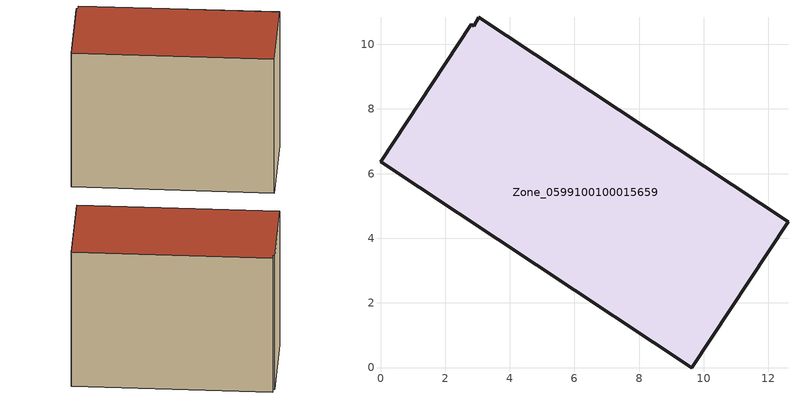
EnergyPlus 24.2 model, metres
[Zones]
Zone_0599100100015659
 floor ground (C_G): 2.89,10.57 3.04,10.83 12.61,4.51 9.63,0 0,6.36 2.81,10.62 z1.5
 wall outside (C_F): 9.63,0 12.61,4.51 3.04,10.83 2.89,10.57 2.81,10.62 0,6.36 9.63,0 z1.5:10.24
 roof outside (C_R): 3.04,10.83 2.89,10.57 2.81,10.62 0,6.36 9.63,0 12.61,4.51 z10.24
[BUILDING]
Pand.0599100100015659: North Axis=0; Terrain=City; Loads Convergence Tolerance Value=0.04; Temperature Convergence Tolerance Value=0.4; Solar Distribution=FullExterior; Maximum Number of Warmup Days=25; Minimum Number of Warmup Days=1
[Site:Location]
Rotterdam.The.Hague.AP_ZH_NLD Design_Conditions: Latitude=51.96; Longitude=4.45; Time Zone=1; Elevation=-4.5
[SITE:GROUNDTEMPERATURE:BUILDINGSURFACE]
18, 18, 18, 18, 18, 18, 18, 18, 18, 18, 18, 18
[MATERIAL] Thermal Absorptance=0.9; Solar Absorptance=0.7; Visible Absorptance=0.7
Name | Roughness | Thickness | Conductivity | Density | Specific Heat
G.TI.2015-2018 | MediumSmooth | 0.15 | 0.0428571 | 540 | 1210
F.TI.2015-2018 | Rough | 0.3 | 0.0666667 | 1920 | 840
R.TI.2015-2018 | MediumRough | 0.2 | 0.0333333 | 1500 | 1000
[CONSTRUCTION]
C_G: G.TI.2015-2018
C_F: F.TI.2015-2018
C_R: R.TI.2015-2018
[ZONE]
Zone_0599100100015659: Type=1; Multiplier=1; Ceiling Height=Autocalculate; Volume=Autocalculate; Floor Area=autocalculate; Part of Total Floor Area=Yes
[ZONEINFILTRATION:DESIGNFLOWRATE]
Infil_Zone_0599100100015659: Zone or ZoneList or Space or SpaceList=Zone_0599100100015659; Schedule=AlwaysOn; Design Flow Rate Calculation Method=Flow/Area; Flow Rate per Floor Area=0.0015; Constant Term Coefficient=1; Temperature Term Coefficient=0; Velocity Term Coefficient=0; Velocity Squared Term Coefficient=0
[HVACTEMPLATE:ZONE:IDEALLOADSAIRSYSTEM]
Zone_0599100100015659: Maximum Heating Supply Air Temperature=50; Minimum Cooling Supply Air Temperature=13; Maximum Heating Supply Air Humidity Ratio=0.0156; Minimum Cooling Supply Air Humidity Ratio=0.0077; Heating Limit=NoLimit; Cooling Limit=NoLimit; Dehumidification Control Type=ConstantSensibleHeatRatio; Cooling Sensible Heat Ratio=0.7; Dehumidification Setpoint=60; Humidification Control Type=None; Humidification Setpoint=30; Outdoor Air Method=None; Outdoor Air Flow Rate per Person=0.00944; Outdoor Air Flow Rate per Zone Floor Area=0; Outdoor Air Flow Rate per Zone=0; Demand Controlled Ventilation Type=None; Outdoor Air Economizer Type=NoEconomizer; Heat Recovery Type=None; Sensible Heat Recovery Effectiveness=0.7; Latent Heat Recovery Effectiveness=0.65
[ZONECONTROL:THERMOSTAT]
ThermostatControl_Zone_0599100100015659: Zone or ZoneList=Zone_0599100100015659; Control Type Schedule=DualSetpointControlType; Control 1=Thermostat_Zone_0599100100015659; Temperature Difference Between Cutout And Setpoint=0
[THERMOSTATSETPOINT:DUALSETPOINT]
Thermostat_Zone_0599100100015659: Heating Setpoint Temperature Schedule=HeatingSetpoint_Zone_0599100100015659; Cooling Setpoint Temperature Schedule=CoolingSetpoint_Zone_0599100100015659
[SCHEDULE:COMPACT]
HeatingSetpoint_Zone_0599100100015659: Through: 12/31, For: AllDays, Until: 24:00, 21
CoolingSetpoint_Zone_0599100100015659: Through: 12/31, For: AllDays, Until: 24:00, 24
DualSetpointControlType: Through: 12/31, For: AllDays, Until: 24:00, 4
AlwaysOn: Through: 12/31, For: AllDays, Until: 24:00, 1
